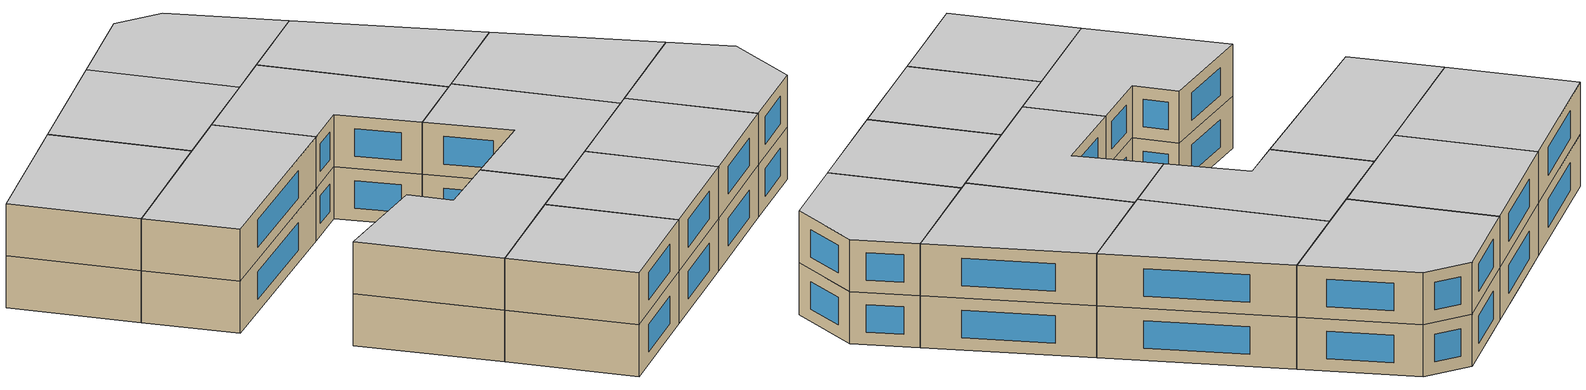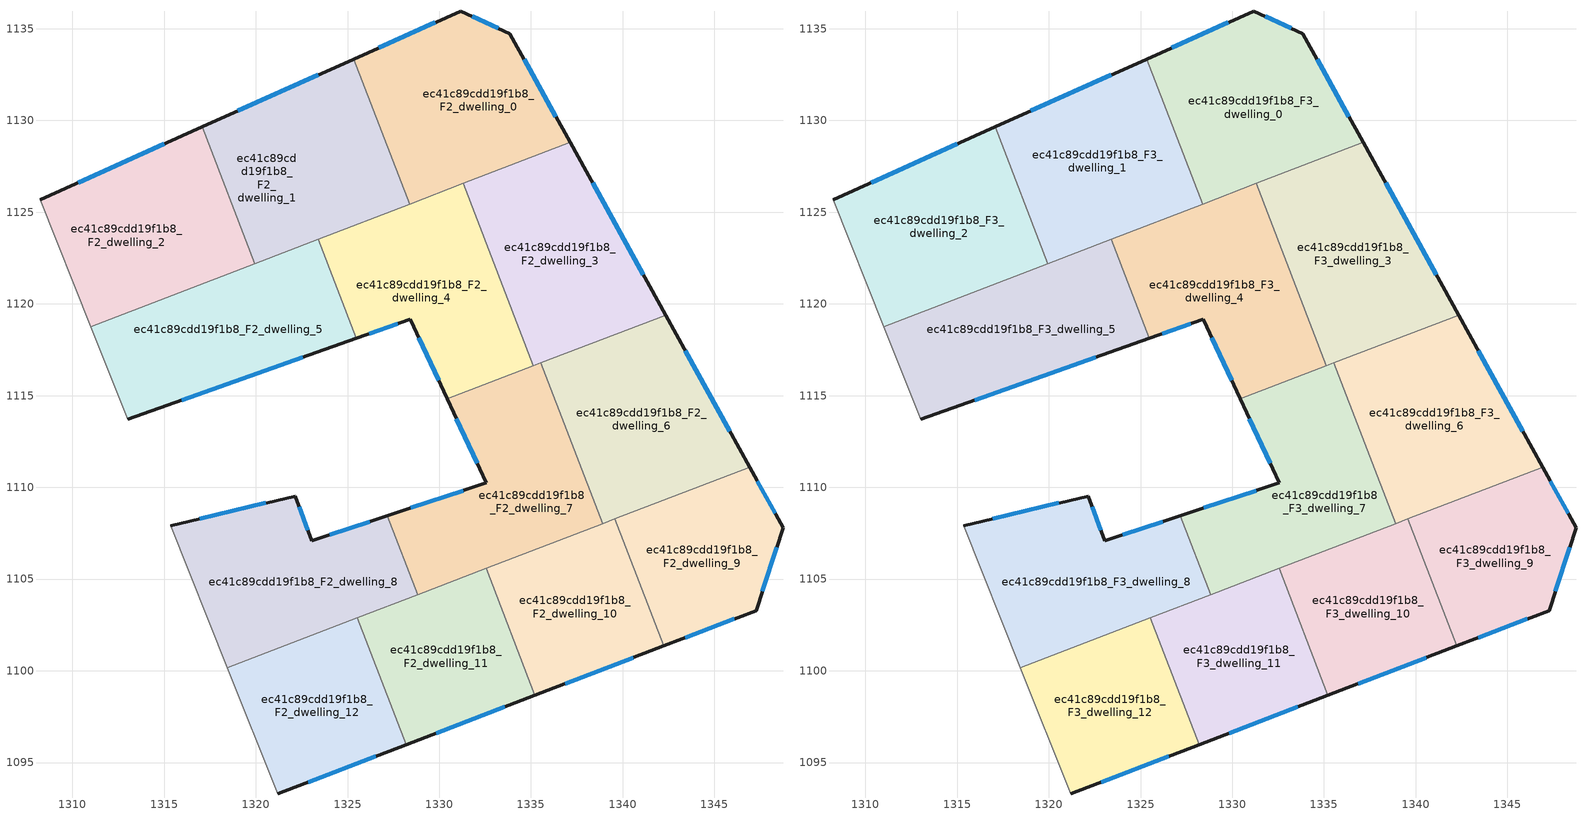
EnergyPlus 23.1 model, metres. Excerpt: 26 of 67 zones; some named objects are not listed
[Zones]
ec41c89cdd19f1b8_F2_dwelling_0
 floor to ec41c89cdd19f1b8_F1_dwelling_0 (EU_floor_Construction): 1333.85,1134.74 1337.13,1128.8 1330.41,1126.22 1327.33,1134.24 1331.16,1135.96 z6
 floor to ec41c89cdd19f1b8_F1_dwelling_1 (EU_floor_Construction): 1327.33,1134.24 1330.41,1126.22 1328.38,1125.44 1325.34,1133.35 z6
 wall outside (EU_wall_Construction): 1337.13,1128.8 1333.85,1134.74 1331.16,1135.96 1325.34,1133.35 z6:9
 wall to ec41c89cdd19f1b8_F2_dwelling_1 (EU_wall_Construction): 1325.34,1133.35 1328.38,1125.44 z6:9
 wall to ec41c89cdd19f1b8_F2_dwelling_3 (EU_wall_Construction): 1331.31,1126.56 1337.13,1128.8 z6:9
 wall to ec41c89cdd19f1b8_F2_dwelling_4 (EU_wall_Construction): 1328.38,1125.44 1331.31,1126.56 z6:9
 window (EU_Window_Construction): 1329.79,1135.35 1326.71,1133.96 / 1333.22,1135.02 1331.79,1135.67 / 1336.36,1130.19 1334.62,1133.34 z6.7:8.3
ec41c89cdd19f1b8_F2_dwelling_1
 floor to ec41c89cdd19f1b8_F1_dwelling_1 (EU_floor_Construction): 1325.34,1133.35 1328.38,1125.44 1324.23,1123.84 1321.27,1131.53 z6
 floor to ec41c89cdd19f1b8_F1_dwelling_2 (EU_floor_Construction): 1321.27,1131.53 1324.23,1123.84 1319.95,1122.2 1317.08,1129.65 z6
 wall outside (EU_wall_Construction): 1325.34,1133.35 1317.08,1129.65 z6:9
 wall to ec41c89cdd19f1b8_F2_dwelling_2 (EU_wall_Construction): 1317.08,1129.65 1319.95,1122.2 z6:9
 wall to ec41c89cdd19f1b8_F2_dwelling_4 (EU_wall_Construction): 1323.41,1123.53 1328.38,1125.44 z6:9
 wall to ec41c89cdd19f1b8_F2_dwelling_5 (EU_wall_Construction): 1319.95,1122.2 1323.41,1123.53 z6:9
 window (EU_Window_Construction): 1323.4,1132.48 1319.02,1130.52 z6.7:8.3
ec41c89cdd19f1b8_F2_dwelling_10
 floor to ec41c89cdd19f1b8_F1_dwelling_11 (EU_floor_Construction): 1339.57,1108.28 1342.23,1101.36 1335.21,1098.66 1332.55,1105.58 z6
 wall outside (EU_wall_Construction): 1335.21,1098.66 1342.23,1101.36 z6:9
 wall to ec41c89cdd19f1b8_F2_dwelling_9 (EU_wall_Construction): 1342.23,1101.36 1339.57,1108.28 z6:9
 wall to ec41c89cdd19f1b8_F2_dwelling_11 (EU_wall_Construction): 1332.55,1105.58 1335.21,1098.66 z6:9
 wall to ec41c89cdd19f1b8_F2_dwelling_7 (EU_wall_Construction): 1338.91,1108.03 1332.55,1105.58 z6:9
 wall to ec41c89cdd19f1b8_F2_dwelling_6 (EU_wall_Construction): 1339.57,1108.28 1338.91,1108.03 z6:9
 window (EU_Window_Construction): 1336.86,1099.3 1340.58,1100.72 z6.7:8.3
ec41c89cdd19f1b8_F2_dwelling_11
 floor to ec41c89cdd19f1b8_F1_dwelling_12 (EU_floor_Construction): 1332.55,1105.58 1335.21,1098.66 1328.19,1095.97 1325.53,1102.89 z6
 wall outside (EU_wall_Construction): 1328.19,1095.97 1335.21,1098.66 z6:9
 wall to ec41c89cdd19f1b8_F2_dwelling_12 (EU_wall_Construction): 1325.53,1102.89 1328.19,1095.97 z6:9
 wall to ec41c89cdd19f1b8_F2_dwelling_8 (EU_wall_Construction): 1328.83,1104.15 1325.53,1102.89 z6:9
 wall to ec41c89cdd19f1b8_F2_dwelling_7 (EU_wall_Construction): 1332.55,1105.58 1328.83,1104.16 z6:9
 window (EU_Window_Construction): 1329.84,1096.6 1333.56,1098.03 z6.7:8.3
ec41c89cdd19f1b8_F2_dwelling_12
 floor to ec41c89cdd19f1b8_F1_dwelling_13 (EU_floor_Construction): 1325.53,1102.89 1328.19,1095.97 1321.21,1093.29 1318.46,1100.17 z6
 wall outside (EU_wall_Construction): 1321.21,1093.29 1328.19,1095.97 z6:9
 wall adiabatic (EU_wall_Construction): 1318.46,1100.17 1321.21,1093.29 z6:9
 wall to ec41c89cdd19f1b8_F2_dwelling_8 (EU_wall_Construction): 1325.53,1102.89 1318.46,1100.17 z6:9
 window (EU_Window_Construction): 1322.85,1093.92 1326.55,1095.34 z6.7:8.3
ec41c89cdd19f1b8_F2_dwelling_2
 floor to ec41c89cdd19f1b8_F1_dwelling_3 (EU_floor_Construction): 1314.94,1128.69 1317.76,1121.36 1311.01,1118.76 1308.24,1125.69 z6
 floor to ec41c89cdd19f1b8_F1_dwelling_2 (EU_floor_Construction): 1317.08,1129.65 1319.95,1122.2 1317.76,1121.36 1314.94,1128.69 z6
 wall outside (EU_wall_Construction): 1317.08,1129.65 1308.24,1125.69 z6:9
 wall adiabatic (EU_wall_Construction): 1308.24,1125.69 1311.01,1118.76 z6:9
 wall to ec41c89cdd19f1b8_F2_dwelling_5 (EU_wall_Construction): 1311.01,1118.76 1319.95,1122.2 z6:9
 window (EU_Window_Construction): 1315.01,1128.72 1310.32,1126.62 z6.7:8.3
ec41c89cdd19f1b8_F2_dwelling_3
 floor to ec41c89cdd19f1b8_F1_dwelling_4 (EU_floor_Construction): 1337.13,1128.8 1342.34,1119.39 1335.13,1116.62 1331.31,1126.56 z6
 wall outside (EU_wall_Construction): 1342.34,1119.39 1337.13,1128.8 z6:9
 wall to ec41c89cdd19f1b8_F2_dwelling_4 (EU_wall_Construction): 1331.31,1126.56 1335.13,1116.62 z6:9
 wall to ec41c89cdd19f1b8_F2_dwelling_6 (EU_wall_Construction): 1335.55,1116.78 1342.34,1119.39 z6:9
 wall to ec41c89cdd19f1b8_F2_dwelling_7 (EU_wall_Construction): 1335.13,1116.62 1335.55,1116.78 z6:9
 window (EU_Window_Construction): 1341.11,1121.6 1338.35,1126.59 z6.7:8.3
ec41c89cdd19f1b8_F2_dwelling_4
 floor to ec41c89cdd19f1b8_F1_dwelling_5 (EU_floor_Construction): 1331.31,1126.56 1335.13,1116.62 1330.44,1114.82 1328.42,1119.17 1325.49,1118.13 1323.41,1123.53 z6
 wall outside (EU_wall_Construction): 1325.49,1118.13 1328.42,1119.17 1330.44,1114.82 z6:9
 wall to ec41c89cdd19f1b8_F2_dwelling_5 (EU_wall_Construction): 1323.41,1123.53 1325.49,1118.13 z6:9
 wall to ec41c89cdd19f1b8_F2_dwelling_7 (EU_wall_Construction): 1330.44,1114.82 1335.13,1116.62 z6:9
 window (EU_Window_Construction): 1328.89,1118.15 1329.96,1115.84 / 1326.17,1118.37 1327.73,1118.93 z6.7:8.3
ec41c89cdd19f1b8_F2_dwelling_5
 floor to ec41c89cdd19f1b8_F1_dwelling_6 (EU_floor_Construction): 1323.41,1123.53 1325.49,1118.13 1313.03,1113.71 1311.01,1118.76 z6
 wall outside (EU_wall_Construction): 1313.03,1113.71 1325.49,1118.13 z6:9
 wall adiabatic (EU_wall_Construction): 1311.01,1118.76 1313.03,1113.71 z6:9
 window (EU_Window_Construction): 1315.96,1114.75 1322.56,1117.09 z6.7:8.3
ec41c89cdd19f1b8_F2_dwelling_6
 floor to ec41c89cdd19f1b8_F1_dwelling_7 (EU_floor_Construction): 1342.34,1119.39 1346.92,1111.1 1338.91,1108.03 1335.54,1116.78 z6
 wall outside (EU_wall_Construction): 1346.92,1111.1 1342.34,1119.39 z6:9
 wall to ec41c89cdd19f1b8_F2_dwelling_7 (EU_wall_Construction): 1335.54,1116.78 1338.91,1108.03 z6:9
 wall to ec41c89cdd19f1b8_F2_dwelling_9 (EU_wall_Construction): 1339.57,1108.28 1346.92,1111.1 z6:9
 window (EU_Window_Construction): 1345.84,1113.05 1343.41,1117.44 z6.7:8.3
ec41c89cdd19f1b8_F2_dwelling_7
 floor to ec41c89cdd19f1b8_F1_dwelling_8 (EU_floor_Construction): 1335.54,1116.78 1338.91,1108.03 1328.83,1104.16 1327.18,1108.46 1332.57,1110.25 1330.44,1114.82 z6
 wall outside (EU_wall_Construction): 1330.44,1114.82 1332.57,1110.25 1327.18,1108.46 z6:9
 wall to ec41c89cdd19f1b8_F2_dwelling_8 (EU_wall_Construction): 1327.18,1108.46 1328.83,1104.16 z6:9
 window (EU_Window_Construction): 1331.3,1109.83 1328.44,1108.88 / 1330.94,1113.75 1332.07,1111.32 z6.7:8.3
ec41c89cdd19f1b8_F2_dwelling_8
 floor to ec41c89cdd19f1b8_F1_dwelling_9 (EU_floor_Construction): 1327.18,1108.46 1328.83,1104.16 1318.46,1100.17 1315.35,1107.92 1322.15,1109.53 1323.06,1107.09 z6
 wall outside (EU_wall_Construction): 1327.18,1108.46 1323.06,1107.09 1322.15,1109.53 1315.35,1107.92 z6:9
 wall adiabatic (EU_wall_Construction): 1315.35,1107.92 1318.46,1100.17 z6:9
 window (EU_Window_Construction): 1320.55,1109.15 1316.95,1108.3 / 1322.84,1107.66 1322.36,1108.96 / 1326.21,1108.14 1324.03,1107.41 z6.7:8.3
ec41c89cdd19f1b8_F2_dwelling_9
 floor to ec41c89cdd19f1b8_F1_dwelling_10 (EU_floor_Construction): 1346.92,1111.1 1348.74,1107.81 1347.27,1103.29 1342.23,1101.36 1339.57,1108.28 z6
 wall outside (EU_wall_Construction): 1342.23,1101.36 1347.27,1103.29 1348.74,1107.81 1346.92,1111.1 z6:9
 window (EU_Window_Construction): 1348.31,1108.58 1347.34,1110.33 / 1347.61,1104.35 1348.39,1106.75 / 1343.41,1101.81 1346.09,1102.83 z6.7:8.3
ec41c89cdd19f1b8_F3_dwelling_0
 floor to ec41c89cdd19f1b8_F2_dwelling_0 (EU_floor_Construction): 1333.85,1134.74 1337.13,1128.8 1328.38,1125.44 1325.34,1133.35 1331.16,1135.96 z9
 wall outside (EU_wall_Construction): 1337.13,1128.8 1333.85,1134.74 1331.16,1135.96 1325.34,1133.35 z9:12
 wall to ec41c89cdd19f1b8_F3_dwelling_1 (EU_wall_Construction): 1325.34,1133.35 1328.38,1125.44 z9:12
 wall to ec41c89cdd19f1b8_F3_dwelling_3 (EU_wall_Construction): 1331.31,1126.56 1337.13,1128.8 z9:12
 wall to ec41c89cdd19f1b8_F3_dwelling_4 (EU_wall_Construction): 1328.38,1125.44 1331.31,1126.56 z9:12
 window (EU_Window_Construction): 1329.79,1135.35 1326.71,1133.96 / 1333.22,1135.02 1331.79,1135.67 / 1336.36,1130.19 1334.62,1133.34 z9.7:11.3
 ceiling to ec41c89cdd19f1b8_F4_dwelling_0 (EU_floor_Construction): 1337.13,1128.8 1333.85,1134.74 1331.16,1135.96 1325.34,1133.35 1328.38,1125.44 z12
ec41c89cdd19f1b8_F3_dwelling_1
 floor to ec41c89cdd19f1b8_F2_dwelling_1 (EU_floor_Construction): 1325.34,1133.35 1328.38,1125.44 1319.95,1122.2 1317.08,1129.65 z9
 wall outside (EU_wall_Construction): 1325.34,1133.35 1317.08,1129.65 z9:12
 wall to ec41c89cdd19f1b8_F3_dwelling_2 (EU_wall_Construction): 1317.08,1129.65 1319.95,1122.2 z9:12
 wall to ec41c89cdd19f1b8_F3_dwelling_4 (EU_wall_Construction): 1323.41,1123.53 1328.38,1125.44 z9:12
 wall to ec41c89cdd19f1b8_F3_dwelling_5 (EU_wall_Construction): 1319.95,1122.2 1323.41,1123.53 z9:12
 window (EU_Window_Construction): 1323.4,1132.48 1319.02,1130.52 z9.7:11.3
 ceiling to ec41c89cdd19f1b8_F4_dwelling_1 (EU_floor_Construction): 1328.38,1125.44 1325.34,1133.35 1317.08,1129.65 1319.95,1122.2 z12
ec41c89cdd19f1b8_F3_dwelling_10
 floor to ec41c89cdd19f1b8_F2_dwelling_10 (EU_floor_Construction): 1339.57,1108.28 1342.23,1101.36 1335.21,1098.66 1332.55,1105.58 z9
 wall outside (EU_wall_Construction): 1335.21,1098.66 1342.23,1101.36 z9:12
 wall to ec41c89cdd19f1b8_F3_dwelling_9 (EU_wall_Construction): 1342.23,1101.36 1339.57,1108.28 z9:12
 wall to ec41c89cdd19f1b8_F3_dwelling_11 (EU_wall_Construction): 1332.55,1105.58 1335.21,1098.66 z9:12
 wall to ec41c89cdd19f1b8_F3_dwelling_7 (EU_wall_Construction): 1338.91,1108.03 1332.55,1105.58 z9:12
 wall to ec41c89cdd19f1b8_F3_dwelling_6 (EU_wall_Construction): 1339.57,1108.28 1338.91,1108.03 z9:12
 window (EU_Window_Construction): 1336.86,1099.3 1340.58,1100.72 z9.7:11.3
 ceiling to ec41c89cdd19f1b8_F4_dwelling_10 (EU_floor_Construction): 1342.23,1101.36 1339.57,1108.28 1332.55,1105.58 1335.21,1098.66 z12
ec41c89cdd19f1b8_F3_dwelling_11
 floor to ec41c89cdd19f1b8_F2_dwelling_11 (EU_floor_Construction): 1332.55,1105.58 1335.21,1098.66 1328.19,1095.97 1325.53,1102.89 z9
 wall outside (EU_wall_Construction): 1328.19,1095.97 1335.21,1098.66 z9:12
 wall to ec41c89cdd19f1b8_F3_dwelling_12 (EU_wall_Construction): 1325.53,1102.89 1328.19,1095.97 z9:12
 wall to ec41c89cdd19f1b8_F3_dwelling_8 (EU_wall_Construction): 1328.83,1104.15 1325.53,1102.89 z9:12
 wall to ec41c89cdd19f1b8_F3_dwelling_7 (EU_wall_Construction): 1332.55,1105.58 1328.83,1104.16 z9:12
 window (EU_Window_Construction): 1329.84,1096.6 1333.56,1098.03 z9.7:11.3
 ceiling to ec41c89cdd19f1b8_F4_dwelling_11 (EU_floor_Construction): 1335.21,1098.66 1332.55,1105.58 1325.53,1102.89 1328.19,1095.97 z12
ec41c89cdd19f1b8_F3_dwelling_12
 floor to ec41c89cdd19f1b8_F2_dwelling_12 (EU_floor_Construction): 1325.53,1102.89 1328.19,1095.97 1321.21,1093.29 1318.46,1100.17 z9
 wall outside (EU_wall_Construction): 1321.21,1093.29 1328.19,1095.97 z9:12
 wall adiabatic (EU_wall_Construction): 1318.46,1100.17 1321.21,1093.29 z9:12
 wall to ec41c89cdd19f1b8_F3_dwelling_8 (EU_wall_Construction): 1325.53,1102.89 1318.46,1100.17 z9:12
 window (EU_Window_Construction): 1322.85,1093.92 1326.55,1095.34 z9.7:11.3
 ceiling to ec41c89cdd19f1b8_F4_dwelling_12 (EU_floor_Construction): 1328.19,1095.97 1325.53,1102.89 1318.46,1100.17 1321.21,1093.29 z12
ec41c89cdd19f1b8_F3_dwelling_2
 floor to ec41c89cdd19f1b8_F2_dwelling_2 (EU_floor_Construction): 1317.08,1129.65 1319.95,1122.2 1311.01,1118.76 1308.24,1125.69 z9
 wall outside (EU_wall_Construction): 1317.08,1129.65 1308.24,1125.69 z9:12
 wall adiabatic (EU_wall_Construction): 1308.24,1125.69 1311.01,1118.76 z9:12
 wall to ec41c89cdd19f1b8_F3_dwelling_5 (EU_wall_Construction): 1311.01,1118.76 1319.95,1122.2 z9:12
 window (EU_Window_Construction): 1315.01,1128.72 1310.32,1126.62 z9.7:11.3
 ceiling to ec41c89cdd19f1b8_F4_dwelling_2 (EU_floor_Construction): 1319.95,1122.2 1317.08,1129.65 1308.24,1125.69 1311.01,1118.76 z12
ec41c89cdd19f1b8_F3_dwelling_3
 floor to ec41c89cdd19f1b8_F2_dwelling_3 (EU_floor_Construction): 1337.13,1128.8 1342.34,1119.39 1335.13,1116.62 1331.31,1126.56 z9
 wall outside (EU_wall_Construction): 1342.34,1119.39 1337.13,1128.8 z9:12
 wall to ec41c89cdd19f1b8_F3_dwelling_4 (EU_wall_Construction): 1331.31,1126.56 1335.13,1116.62 z9:12
 wall to ec41c89cdd19f1b8_F3_dwelling_6 (EU_wall_Construction): 1335.55,1116.78 1342.34,1119.39 z9:12
 wall to ec41c89cdd19f1b8_F3_dwelling_7 (EU_wall_Construction): 1335.13,1116.62 1335.55,1116.78 z9:12
 window (EU_Window_Construction): 1341.11,1121.6 1338.35,1126.59 z9.7:11.3
 ceiling to ec41c89cdd19f1b8_F4_dwelling_3 (EU_floor_Construction): 1342.34,1119.39 1337.13,1128.8 1331.31,1126.56 1335.13,1116.62 z12
ec41c89cdd19f1b8_F3_dwelling_4
 floor to ec41c89cdd19f1b8_F2_dwelling_4 (EU_floor_Construction): 1331.31,1126.56 1335.13,1116.62 1330.44,1114.82 1328.42,1119.17 1325.49,1118.13 1323.41,1123.53 z9
 wall outside (EU_wall_Construction): 1325.49,1118.13 1328.42,1119.17 1330.44,1114.82 z9:12
 wall to ec41c89cdd19f1b8_F3_dwelling_5 (EU_wall_Construction): 1323.41,1123.53 1325.49,1118.13 z9:12
 wall to ec41c89cdd19f1b8_F3_dwelling_7 (EU_wall_Construction): 1330.44,1114.82 1335.13,1116.62 z9:12
 window (EU_Window_Construction): 1328.89,1118.15 1329.96,1115.84 / 1326.17,1118.37 1327.73,1118.93 z9.7:11.3
 ceiling to ec41c89cdd19f1b8_F4_dwelling_4 (EU_floor_Construction): 1335.13,1116.62 1331.31,1126.56 1323.41,1123.53 1325.49,1118.13 1328.42,1119.17 1330.44,1114.82 z12
ec41c89cdd19f1b8_F3_dwelling_5
 floor to ec41c89cdd19f1b8_F2_dwelling_5 (EU_floor_Construction): 1323.41,1123.53 1325.49,1118.13 1313.03,1113.71 1311.01,1118.76 z9
 wall outside (EU_wall_Construction): 1313.03,1113.71 1325.49,1118.13 z9:12
 wall adiabatic (EU_wall_Construction): 1311.01,1118.76 1313.03,1113.71 z9:12
 window (EU_Window_Construction): 1315.96,1114.75 1322.56,1117.09 z9.7:11.3
 ceiling to ec41c89cdd19f1b8_F4_dwelling_5 (EU_floor_Construction): 1325.49,1118.13 1323.41,1123.53 1311.01,1118.76 1313.03,1113.71 z12
ec41c89cdd19f1b8_F3_dwelling_6
 floor to ec41c89cdd19f1b8_F2_dwelling_6 (EU_floor_Construction): 1342.34,1119.39 1346.92,1111.1 1338.91,1108.03 1335.54,1116.78 z9
 wall outside (EU_wall_Construction): 1346.92,1111.1 1342.34,1119.39 z9:12
 wall to ec41c89cdd19f1b8_F3_dwelling_7 (EU_wall_Construction): 1335.54,1116.78 1338.91,1108.03 z9:12
 wall to ec41c89cdd19f1b8_F3_dwelling_9 (EU_wall_Construction): 1339.57,1108.28 1346.92,1111.1 z9:12
 window (EU_Window_Construction): 1345.84,1113.05 1343.41,1117.44 z9.7:11.3
 ceiling to ec41c89cdd19f1b8_F4_dwelling_6 (EU_floor_Construction): 1346.92,1111.1 1342.34,1119.39 1335.54,1116.78 1338.91,1108.03 z12
ec41c89cdd19f1b8_F3_dwelling_7
 floor to ec41c89cdd19f1b8_F2_dwelling_7 (EU_floor_Construction): 1335.54,1116.78 1338.91,1108.03 1328.83,1104.16 1327.18,1108.46 1332.57,1110.25 1330.44,1114.82 z9
 wall outside (EU_wall_Construction): 1330.44,1114.82 1332.57,1110.25 1327.18,1108.46 z9:12
 wall to ec41c89cdd19f1b8_F3_dwelling_8 (EU_wall_Construction): 1327.18,1108.46 1328.83,1104.16 z9:12
 window (EU_Window_Construction): 1331.3,1109.83 1328.44,1108.88 / 1330.94,1113.75 1332.07,1111.32 z9.7:11.3
 ceiling to ec41c89cdd19f1b8_F4_dwelling_7 (EU_floor_Construction): 1338.91,1108.03 1335.54,1116.78 1330.44,1114.82 1332.57,1110.25 1327.18,1108.46 1328.83,1104.16 z12
ec41c89cdd19f1b8_F3_dwelling_8
 floor to ec41c89cdd19f1b8_F2_dwelling_8 (EU_floor_Construction): 1327.18,1108.46 1328.83,1104.16 1318.46,1100.17 1315.35,1107.92 1322.15,1109.53 1323.06,1107.09 z9
 wall outside (EU_wall_Construction): 1327.18,1108.46 1323.06,1107.09 1322.15,1109.53 1315.35,1107.92 z9:12
 wall adiabatic (EU_wall_Construction): 1315.35,1107.92 1318.46,1100.17 z9:12
 window (EU_Window_Construction): 1320.55,1109.15 1316.95,1108.3 / 1322.84,1107.66 1322.36,1108.96 / 1326.21,1108.14 1324.03,1107.41 z9.7:11.3
 ceiling to ec41c89cdd19f1b8_F4_dwelling_8 (EU_floor_Construction): 1328.83,1104.16 1327.18,1108.46 1323.06,1107.09 1322.15,1109.53 1315.35,1107.92 1318.46,1100.17 z12
ec41c89cdd19f1b8_F3_dwelling_9
 floor to ec41c89cdd19f1b8_F2_dwelling_9 (EU_floor_Construction): 1346.92,1111.1 1348.74,1107.81 1347.27,1103.29 1342.23,1101.36 1339.57,1108.28 z9
 wall outside (EU_wall_Construction): 1342.23,1101.36 1347.27,1103.29 1348.74,1107.81 1346.92,1111.1 z9:12
 window (EU_Window_Construction): 1348.31,1108.58 1347.34,1110.33 / 1347.61,1104.35 1348.39,1106.75 / 1343.41,1101.81 1346.09,1102.83 z9.7:11.3
 ceiling to ec41c89cdd19f1b8_F4_dwelling_9 (EU_floor_Construction): 1347.27,1103.29 1348.74,1107.81 1346.92,1111.1 1339.57,1108.28 1342.23,1101.36 z12
[Building]
EU S2 Campaign: North Axis=0; Terrain=City; Solar Distribution=FullExterior
[Site:Location]
Budapest.Ferenc.Liszt.Intl.AP: Latitude=47.437; Longitude=19.256; Time Zone=1; Elevation=185
[SizingPeriod:WeatherFileDays]
AnnualSizingPeriod: Begin Month=1; Begin Day of Month=1; End Month=12; End Day of Month=31; Day of Week for Start Day=Monday; Use Weather File Daylight Saving Period=No; Use Weather File Rain and Snow Indicators=No
[MATERIAL]
EU_InternalMass_Material: Roughness=MediumRough; Thickness=0.1; Conductivity=1; Density=1800; Specific Heat=900; Thermal Absorptance=0.9; Solar Absorptance=0.7; Visible Absorptance=0.7
[MATERIAL:NOMASS] Roughness=MediumRough; Thermal Absorptance=0.9; Solar Absorptance=0.7; Visible Absorptance=0.7
Name | Thermal Resistance
EU_wall_NoMass | 0.832559
EU_floor_NoMass | 0.872794
[WINDOWMATERIAL:SIMPLEGLAZINGSYSTEM]
EU_Window_SimpleGlazing: UFactor=2.79869; Solar Heat Gain Coefficient=0.75; Visible Transmittance=0.75
[CONSTRUCTION]
EU_wall_Construction: EU_wall_NoMass
EU_floor_Construction: EU_floor_NoMass
EU_Window_Construction: EU_Window_SimpleGlazing
EU_InternalMass_Construction: EU_InternalMass_Material
[ZONE] Type=1; Multiplier=1; Ceiling Height=autocalculate; Floor Area=autocalculate; Part of Total Floor Area=Yes
Name | Volume
ec41c89cdd19f1b8_F2_dwelling_0; ec41c89cdd19f1b8_F3_dwelling_0 | 222.983
ec41c89cdd19f1b8_F2_dwelling_1; ec41c89cdd19f1b8_F3_dwelling_1 | 223.01
ec41c89cdd19f1b8_F2_dwelling_10; ec41c89cdd19f1b8_F3_dwelling_10 | 167.276
ec41c89cdd19f1b8_F2_dwelling_11; ec41c89cdd19f1b8_F3_dwelling_11 | 167.253
ec41c89cdd19f1b8_F2_dwelling_12; ec41c89cdd19f1b8_F3_dwelling_12; ec41c89cdd19f1b8_F2_dwelling_9; ec41c89cdd19f1b8_F3_dwelling_9 | 167.246
ec41c89cdd19f1b8_F2_dwelling_2; ec41c89cdd19f1b8_F3_dwelling_2 | 222.996
ec41c89cdd19f1b8_F2_dwelling_3; ec41c89cdd19f1b8_F3_dwelling_3 | 222.988
ec41c89cdd19f1b8_F2_dwelling_4; ec41c89cdd19f1b8_F3_dwelling_4 | 222.991
ec41c89cdd19f1b8_F2_dwelling_5; ec41c89cdd19f1b8_F3_dwelling_5; ec41c89cdd19f1b8_F2_dwelling_7; ec41c89cdd19f1b8_F3_dwelling_7 | 222.992
ec41c89cdd19f1b8_F2_dwelling_6; ec41c89cdd19f1b8_F3_dwelling_6 | 222.987
ec41c89cdd19f1b8_F2_dwelling_8; ec41c89cdd19f1b8_F3_dwelling_8 | 222.971
[INTERNALMASS] Construction=EU_InternalMass_Construction
Name | Zone or ZoneList | Surface Area
ec41c89cdd19f1b8_F2_dwelling_0_EU_InternalMass | ec41c89cdd19f1b8_F2_dwelling_0 | 74.3277
ec41c89cdd19f1b8_F2_dwelling_1_EU_InternalMass | ec41c89cdd19f1b8_F2_dwelling_1 | 74.3364
ec41c89cdd19f1b8_F2_dwelling_2_EU_InternalMass | ec41c89cdd19f1b8_F2_dwelling_2 | 74.3319
ec41c89cdd19f1b8_F2_dwelling_3_EU_InternalMass | ec41c89cdd19f1b8_F2_dwelling_3 | 74.3295
ec41c89cdd19f1b8_F2_dwelling_4_EU_InternalMass | ec41c89cdd19f1b8_F2_dwelling_4 | 74.3302
ec41c89cdd19f1b8_F2_dwelling_5_EU_InternalMass | ec41c89cdd19f1b8_F2_dwelling_5 | 74.3308
ec41c89cdd19f1b8_F2_dwelling_6_EU_InternalMass | ec41c89cdd19f1b8_F2_dwelling_6 | 74.329
ec41c89cdd19f1b8_F2_dwelling_7_EU_InternalMass | ec41c89cdd19f1b8_F2_dwelling_7 | 74.3305
ec41c89cdd19f1b8_F2_dwelling_8_EU_InternalMass | ec41c89cdd19f1b8_F2_dwelling_8 | 74.3235
ec41c89cdd19f1b8_F2_dwelling_9_EU_InternalMass | ec41c89cdd19f1b8_F2_dwelling_9 | 55.7488
ec41c89cdd19f1b8_F2_dwelling_10_EU_InternalMass | ec41c89cdd19f1b8_F2_dwelling_10 | 55.7586
ec41c89cdd19f1b8_F2_dwelling_11_EU_InternalMass | ec41c89cdd19f1b8_F2_dwelling_11 | 55.7511
ec41c89cdd19f1b8_F2_dwelling_12_EU_InternalMass | ec41c89cdd19f1b8_F2_dwelling_12 | 55.7486
ec41c89cdd19f1b8_F3_dwelling_0_EU_InternalMass | ec41c89cdd19f1b8_F3_dwelling_0 | 74.3277
ec41c89cdd19f1b8_F3_dwelling_1_EU_InternalMass | ec41c89cdd19f1b8_F3_dwelling_1 | 74.3364
ec41c89cdd19f1b8_F3_dwelling_2_EU_InternalMass | ec41c89cdd19f1b8_F3_dwelling_2 | 74.3319
ec41c89cdd19f1b8_F3_dwelling_3_EU_InternalMass | ec41c89cdd19f1b8_F3_dwelling_3 | 74.3295
ec41c89cdd19f1b8_F3_dwelling_4_EU_InternalMass | ec41c89cdd19f1b8_F3_dwelling_4 | 74.3302
ec41c89cdd19f1b8_F3_dwelling_5_EU_InternalMass | ec41c89cdd19f1b8_F3_dwelling_5 | 74.3308
ec41c89cdd19f1b8_F3_dwelling_6_EU_InternalMass | ec41c89cdd19f1b8_F3_dwelling_6 | 74.329
ec41c89cdd19f1b8_F3_dwelling_7_EU_InternalMass | ec41c89cdd19f1b8_F3_dwelling_7 | 74.3305
ec41c89cdd19f1b8_F3_dwelling_8_EU_InternalMass | ec41c89cdd19f1b8_F3_dwelling_8 | 74.3235
ec41c89cdd19f1b8_F3_dwelling_9_EU_InternalMass | ec41c89cdd19f1b8_F3_dwelling_9 | 55.7488
ec41c89cdd19f1b8_F3_dwelling_10_EU_InternalMass | ec41c89cdd19f1b8_F3_dwelling_10 | 55.7586
ec41c89cdd19f1b8_F3_dwelling_11_EU_InternalMass | ec41c89cdd19f1b8_F3_dwelling_11 | 55.7511
ec41c89cdd19f1b8_F3_dwelling_12_EU_InternalMass | ec41c89cdd19f1b8_F3_dwelling_12 | 55.7486
[OTHEREQUIPMENT] Fuel Type=Electricity; Design Level Calculation Method=Watts/Area; Power per Zone Floor Area=1; Fraction Latent=0; Fraction Radiant=0; Fraction Lost=0; Carbon Dioxide Generation Rate=0; EndUse Subcategory=EU_Step8_InternalGains
Name | Zone or ZoneList or Space or SpaceList | Schedule
EU_Step8_InternalGain_ec41c89cdd19f1b8_F2_dwelling_0_f000 | ec41c89cdd19f1b8_F2_dwelling_0 | EU_Step8_GainSchedule_ec41c89cdd19f1b8_F2_dwelling_0_f000
EU_Step8_InternalGain_ec41c89cdd19f1b8_F2_dwelling_1_f000 | ec41c89cdd19f1b8_F2_dwelling_1 | EU_Step8_GainSchedule_ec41c89cdd19f1b8_F2_dwelling_1_f000
EU_Step8_InternalGain_ec41c89cdd19f1b8_F2_dwelling_2_f000 | ec41c89cdd19f1b8_F2_dwelling_2 | EU_Step8_GainSchedule_ec41c89cdd19f1b8_F2_dwelling_2_f000
EU_Step8_InternalGain_ec41c89cdd19f1b8_F2_dwelling_3_f000 | ec41c89cdd19f1b8_F2_dwelling_3 | EU_Step8_GainSchedule_ec41c89cdd19f1b8_F2_dwelling_3_f000
EU_Step8_InternalGain_ec41c89cdd19f1b8_F2_dwelling_4_f000 | ec41c89cdd19f1b8_F2_dwelling_4 | EU_Step8_GainSchedule_ec41c89cdd19f1b8_F2_dwelling_4_f000
EU_Step8_InternalGain_ec41c89cdd19f1b8_F2_dwelling_5_f000 | ec41c89cdd19f1b8_F2_dwelling_5 | EU_Step8_GainSchedule_ec41c89cdd19f1b8_F2_dwelling_5_f000
EU_Step8_InternalGain_ec41c89cdd19f1b8_F2_dwelling_6_f000 | ec41c89cdd19f1b8_F2_dwelling_6 | EU_Step8_GainSchedule_ec41c89cdd19f1b8_F2_dwelling_6_f000
EU_Step8_InternalGain_ec41c89cdd19f1b8_F2_dwelling_7_f000 | ec41c89cdd19f1b8_F2_dwelling_7 | EU_Step8_GainSchedule_ec41c89cdd19f1b8_F2_dwelling_7_f000
EU_Step8_InternalGain_ec41c89cdd19f1b8_F2_dwelling_8_f000 | ec41c89cdd19f1b8_F2_dwelling_8 | EU_Step8_GainSchedule_ec41c89cdd19f1b8_F2_dwelling_8_f000
EU_Step8_InternalGain_ec41c89cdd19f1b8_F2_dwelling_9_f000 | ec41c89cdd19f1b8_F2_dwelling_9 | EU_Step8_GainSchedule_ec41c89cdd19f1b8_F2_dwelling_9_f000
EU_Step8_InternalGain_ec41c89cdd19f1b8_F2_dwelling_10_f000 | ec41c89cdd19f1b8_F2_dwelling_10 | EU_Step8_GainSchedule_ec41c89cdd19f1b8_F2_dwelling_10_f000
EU_Step8_InternalGain_ec41c89cdd19f1b8_F2_dwelling_11_f000 | ec41c89cdd19f1b8_F2_dwelling_11 | EU_Step8_GainSchedule_ec41c89cdd19f1b8_F2_dwelling_11_f000
EU_Step8_InternalGain_ec41c89cdd19f1b8_F2_dwelling_12_f000 | ec41c89cdd19f1b8_F2_dwelling_12 | EU_Step8_GainSchedule_ec41c89cdd19f1b8_F2_dwelling_12_f000
EU_Step8_InternalGain_ec41c89cdd19f1b8_F3_dwelling_0_f000 | ec41c89cdd19f1b8_F3_dwelling_0 | EU_Step8_GainSchedule_ec41c89cdd19f1b8_F3_dwelling_0_f000
EU_Step8_InternalGain_ec41c89cdd19f1b8_F3_dwelling_1_f000 | ec41c89cdd19f1b8_F3_dwelling_1 | EU_Step8_GainSchedule_ec41c89cdd19f1b8_F3_dwelling_1_f000
EU_Step8_InternalGain_ec41c89cdd19f1b8_F3_dwelling_2_f000 | ec41c89cdd19f1b8_F3_dwelling_2 | EU_Step8_GainSchedule_ec41c89cdd19f1b8_F3_dwelling_2_f000
EU_Step8_InternalGain_ec41c89cdd19f1b8_F3_dwelling_3_f000 | ec41c89cdd19f1b8_F3_dwelling_3 | EU_Step8_GainSchedule_ec41c89cdd19f1b8_F3_dwelling_3_f000
EU_Step8_InternalGain_ec41c89cdd19f1b8_F3_dwelling_4_f000 | ec41c89cdd19f1b8_F3_dwelling_4 | EU_Step8_GainSchedule_ec41c89cdd19f1b8_F3_dwelling_4_f000
EU_Step8_InternalGain_ec41c89cdd19f1b8_F3_dwelling_5_f000 | ec41c89cdd19f1b8_F3_dwelling_5 | EU_Step8_GainSchedule_ec41c89cdd19f1b8_F3_dwelling_5_f000
EU_Step8_InternalGain_ec41c89cdd19f1b8_F3_dwelling_6_f000 | ec41c89cdd19f1b8_F3_dwelling_6 | EU_Step8_GainSchedule_ec41c89cdd19f1b8_F3_dwelling_6_f000
EU_Step8_InternalGain_ec41c89cdd19f1b8_F3_dwelling_7_f000 | ec41c89cdd19f1b8_F3_dwelling_7 | EU_Step8_GainSchedule_ec41c89cdd19f1b8_F3_dwelling_7_f000
EU_Step8_InternalGain_ec41c89cdd19f1b8_F3_dwelling_8_f000 | ec41c89cdd19f1b8_F3_dwelling_8 | EU_Step8_GainSchedule_ec41c89cdd19f1b8_F3_dwelling_8_f000
EU_Step8_InternalGain_ec41c89cdd19f1b8_F3_dwelling_9_f000 | ec41c89cdd19f1b8_F3_dwelling_9 | EU_Step8_GainSchedule_ec41c89cdd19f1b8_F3_dwelling_9_f000
EU_Step8_InternalGain_ec41c89cdd19f1b8_F3_dwelling_10_f000 | ec41c89cdd19f1b8_F3_dwelling_10 | EU_Step8_GainSchedule_ec41c89cdd19f1b8_F3_dwelling_10_f000
EU_Step8_InternalGain_ec41c89cdd19f1b8_F3_dwelling_11_f000 | ec41c89cdd19f1b8_F3_dwelling_11 | EU_Step8_GainSchedule_ec41c89cdd19f1b8_F3_dwelling_11_f000
EU_Step8_InternalGain_ec41c89cdd19f1b8_F3_dwelling_12_f000 | ec41c89cdd19f1b8_F3_dwelling_12 | EU_Step8_GainSchedule_ec41c89cdd19f1b8_F3_dwelling_12_f000
[ZONEVENTILATION:DESIGNFLOWRATE] Schedule=EU_AlwaysOn; Design Flow Rate Calculation Method=AirChanges/Hour; Air Changes per Hour=0.475469; Ventilation Type=Natural; Fan Pressure Rise=0; Fan Total Efficiency=1; Constant Term Coefficient=1; Temperature Term Coefficient=0; Velocity Term Coefficient=0; Velocity Squared Term Coefficient=0; Minimum Indoor Temperature=-100; Maximum Indoor Temperature=100; Delta Temperature=-100; Minimum Outdoor Temperature=-100; Maximum Outdoor Temperature=100; Maximum Wind Speed=40
Name | Zone or ZoneList or Space or SpaceList
EU_ConstantAir_ec41c89cdd19f1b8_F2_dwelling_0 | ec41c89cdd19f1b8_F2_dwelling_0
EU_ConstantAir_ec41c89cdd19f1b8_F2_dwelling_1 | ec41c89cdd19f1b8_F2_dwelling_1
EU_ConstantAir_ec41c89cdd19f1b8_F2_dwelling_2 | ec41c89cdd19f1b8_F2_dwelling_2
EU_ConstantAir_ec41c89cdd19f1b8_F2_dwelling_3 | ec41c89cdd19f1b8_F2_dwelling_3
EU_ConstantAir_ec41c89cdd19f1b8_F2_dwelling_4 | ec41c89cdd19f1b8_F2_dwelling_4
EU_ConstantAir_ec41c89cdd19f1b8_F2_dwelling_5 | ec41c89cdd19f1b8_F2_dwelling_5
EU_ConstantAir_ec41c89cdd19f1b8_F2_dwelling_6 | ec41c89cdd19f1b8_F2_dwelling_6
EU_ConstantAir_ec41c89cdd19f1b8_F2_dwelling_7 | ec41c89cdd19f1b8_F2_dwelling_7
EU_ConstantAir_ec41c89cdd19f1b8_F2_dwelling_8 | ec41c89cdd19f1b8_F2_dwelling_8
EU_ConstantAir_ec41c89cdd19f1b8_F2_dwelling_9 | ec41c89cdd19f1b8_F2_dwelling_9
EU_ConstantAir_ec41c89cdd19f1b8_F2_dwelling_10 | ec41c89cdd19f1b8_F2_dwelling_10
EU_ConstantAir_ec41c89cdd19f1b8_F2_dwelling_11 | ec41c89cdd19f1b8_F2_dwelling_11
EU_ConstantAir_ec41c89cdd19f1b8_F2_dwelling_12 | ec41c89cdd19f1b8_F2_dwelling_12
EU_ConstantAir_ec41c89cdd19f1b8_F3_dwelling_0 | ec41c89cdd19f1b8_F3_dwelling_0
EU_ConstantAir_ec41c89cdd19f1b8_F3_dwelling_1 | ec41c89cdd19f1b8_F3_dwelling_1
EU_ConstantAir_ec41c89cdd19f1b8_F3_dwelling_2 | ec41c89cdd19f1b8_F3_dwelling_2
EU_ConstantAir_ec41c89cdd19f1b8_F3_dwelling_3 | ec41c89cdd19f1b8_F3_dwelling_3
EU_ConstantAir_ec41c89cdd19f1b8_F3_dwelling_4 | ec41c89cdd19f1b8_F3_dwelling_4
EU_ConstantAir_ec41c89cdd19f1b8_F3_dwelling_5 | ec41c89cdd19f1b8_F3_dwelling_5
EU_ConstantAir_ec41c89cdd19f1b8_F3_dwelling_6 | ec41c89cdd19f1b8_F3_dwelling_6
EU_ConstantAir_ec41c89cdd19f1b8_F3_dwelling_7 | ec41c89cdd19f1b8_F3_dwelling_7
EU_ConstantAir_ec41c89cdd19f1b8_F3_dwelling_8 | ec41c89cdd19f1b8_F3_dwelling_8
EU_ConstantAir_ec41c89cdd19f1b8_F3_dwelling_9 | ec41c89cdd19f1b8_F3_dwelling_9
EU_ConstantAir_ec41c89cdd19f1b8_F3_dwelling_10 | ec41c89cdd19f1b8_F3_dwelling_10
EU_ConstantAir_ec41c89cdd19f1b8_F3_dwelling_11 | ec41c89cdd19f1b8_F3_dwelling_11
EU_ConstantAir_ec41c89cdd19f1b8_F3_dwelling_12 | ec41c89cdd19f1b8_F3_dwelling_12
[HVACTEMPLATE:ZONE:IDEALLOADSAIRSYSTEM] System Availability Schedule=EU_AlwaysOn; Maximum Heating Supply Air Temperature=50; Minimum Cooling Supply Air Temperature=13; Maximum Heating Supply Air Humidity Ratio=0.0156; Minimum Cooling Supply Air Humidity Ratio=0.0077; Heating Limit=NoLimit; Cooling Limit=NoLimit; Heating Availability Schedule=EU_AlwaysOn; Cooling Availability Schedule=EU_CoolingOff; Dehumidification Control Type=ConstantSensibleHeatRatio; Cooling Sensible Heat Ratio=0.7; Dehumidification Setpoint=60; Humidification Control Type=None; Humidification Setpoint=30; Outdoor Air Method=None; Outdoor Air Flow Rate per Person=0.00944; Outdoor Air Flow Rate per Zone Floor Area=0; Outdoor Air Flow Rate per Zone=0; Demand Controlled Ventilation Type=None; Outdoor Air Economizer Type=NoEconomizer; Heat Recovery Type=None; Sensible Heat Recovery Effectiveness=0.7; Latent Heat Recovery Effectiveness=0.65
Name | Template Thermostat
ec41c89cdd19f1b8_F2_dwelling_0 | EU_HeatOnly_ec41c89cdd19f1b8_F2_dwelling_0
ec41c89cdd19f1b8_F2_dwelling_1 | EU_HeatOnly_ec41c89cdd19f1b8_F2_dwelling_1
ec41c89cdd19f1b8_F2_dwelling_2 | EU_HeatOnly_ec41c89cdd19f1b8_F2_dwelling_2
ec41c89cdd19f1b8_F2_dwelling_3 | EU_HeatOnly_ec41c89cdd19f1b8_F2_dwelling_3
ec41c89cdd19f1b8_F2_dwelling_4 | EU_HeatOnly_ec41c89cdd19f1b8_F2_dwelling_4
ec41c89cdd19f1b8_F2_dwelling_5 | EU_HeatOnly_ec41c89cdd19f1b8_F2_dwelling_5
ec41c89cdd19f1b8_F2_dwelling_6 | EU_HeatOnly_ec41c89cdd19f1b8_F2_dwelling_6
ec41c89cdd19f1b8_F2_dwelling_7 | EU_HeatOnly_ec41c89cdd19f1b8_F2_dwelling_7
ec41c89cdd19f1b8_F2_dwelling_8 | EU_HeatOnly_ec41c89cdd19f1b8_F2_dwelling_8
ec41c89cdd19f1b8_F2_dwelling_9 | EU_HeatOnly_ec41c89cdd19f1b8_F2_dwelling_9
ec41c89cdd19f1b8_F2_dwelling_10 | EU_HeatOnly_ec41c89cdd19f1b8_F2_dwelling_10
ec41c89cdd19f1b8_F2_dwelling_11 | EU_HeatOnly_ec41c89cdd19f1b8_F2_dwelling_11
ec41c89cdd19f1b8_F2_dwelling_12 | EU_HeatOnly_ec41c89cdd19f1b8_F2_dwelling_12
ec41c89cdd19f1b8_F3_dwelling_0 | EU_HeatOnly_ec41c89cdd19f1b8_F3_dwelling_0
ec41c89cdd19f1b8_F3_dwelling_1 | EU_HeatOnly_ec41c89cdd19f1b8_F3_dwelling_1
ec41c89cdd19f1b8_F3_dwelling_2 | EU_HeatOnly_ec41c89cdd19f1b8_F3_dwelling_2
ec41c89cdd19f1b8_F3_dwelling_3 | EU_HeatOnly_ec41c89cdd19f1b8_F3_dwelling_3
ec41c89cdd19f1b8_F3_dwelling_4 | EU_HeatOnly_ec41c89cdd19f1b8_F3_dwelling_4
ec41c89cdd19f1b8_F3_dwelling_5 | EU_HeatOnly_ec41c89cdd19f1b8_F3_dwelling_5
ec41c89cdd19f1b8_F3_dwelling_6 | EU_HeatOnly_ec41c89cdd19f1b8_F3_dwelling_6
ec41c89cdd19f1b8_F3_dwelling_7 | EU_HeatOnly_ec41c89cdd19f1b8_F3_dwelling_7
ec41c89cdd19f1b8_F3_dwelling_8 | EU_HeatOnly_ec41c89cdd19f1b8_F3_dwelling_8
ec41c89cdd19f1b8_F3_dwelling_9 | EU_HeatOnly_ec41c89cdd19f1b8_F3_dwelling_9
ec41c89cdd19f1b8_F3_dwelling_10 | EU_HeatOnly_ec41c89cdd19f1b8_F3_dwelling_10
ec41c89cdd19f1b8_F3_dwelling_11 | EU_HeatOnly_ec41c89cdd19f1b8_F3_dwelling_11
ec41c89cdd19f1b8_F3_dwelling_12 | EU_HeatOnly_ec41c89cdd19f1b8_F3_dwelling_12
[SIZING:ZONE] Zone Cooling Design Supply Air Temperature Input Method=SupplyAirTemperature; Zone Cooling Design Supply Air Temperature=13; Zone Heating Design Supply Air Temperature Input Method=SupplyAirTemperature; Zone Heating Design Supply Air Temperature=50; Zone Cooling Design Supply Air Humidity Ratio=0.008; Zone Heating Design Supply Air Humidity Ratio=0.008; Cooling Design Air Flow Method=DesignDay; Cooling Design Air Flow Rate=0; Cooling Minimum Air Flow per Zone Floor Area=0.000762; Cooling Minimum Air Flow=0; Cooling Minimum Air Flow Fraction=0.2; Heating Design Air Flow Method=DesignDay; Heating Design Air Flow Rate=0; Heating Maximum Air Flow per Zone Floor Area=0.002032; Heating Maximum Air Flow=0.141576; Heating Maximum Air Flow Fraction=0.3; Account for Dedicated Outdoor Air System=No; Dedicated Outdoor Air System Control Strategy=NeutralSupplyAir; Dedicated Outdoor Air Low Setpoint Temperature for Design=autosize; Dedicated Outdoor Air High Setpoint Temperature for Design=autosize; Zone Load Sizing Method=Sensible Load Only No Latent Load; Zone Latent Cooling Design Supply Air Humidity Ratio Input Method=HumidityRatioDifference; Zone Cooling Design Supply Air Humidity Ratio Difference=0.005; Zone Latent Heating Design Supply Air Humidity Ratio Input Method=HumidityRatioDifference; Zone Humidification Design Supply Air Humidity Ratio Difference=0.005
ec41c89cdd19f1b8_F2_dwelling_0; ec41c89cdd19f1b8_F2_dwelling_1; ec41c89cdd19f1b8_F2_dwelling_2; ec41c89cdd19f1b8_F2_dwelling_3; ec41c89cdd19f1b8_F2_dwelling_4; ec41c89cdd19f1b8_F2_dwelling_5; ec41c89cdd19f1b8_F2_dwelling_6; ec41c89cdd19f1b8_F2_dwelling_7; ec41c89cdd19f1b8_F2_dwelling_8; ec41c89cdd19f1b8_F2_dwelling_9; ec41c89cdd19f1b8_F2_dwelling_10; ec41c89cdd19f1b8_F2_dwelling_11; ec41c89cdd19f1b8_F2_dwelling_12; ec41c89cdd19f1b8_F3_dwelling_0; ec41c89cdd19f1b8_F3_dwelling_1; ec41c89cdd19f1b8_F3_dwelling_2; ec41c89cdd19f1b8_F3_dwelling_3; ec41c89cdd19f1b8_F3_dwelling_4; ec41c89cdd19f1b8_F3_dwelling_5; ec41c89cdd19f1b8_F3_dwelling_6; ec41c89cdd19f1b8_F3_dwelling_7; ec41c89cdd19f1b8_F3_dwelling_8; ec41c89cdd19f1b8_F3_dwelling_9; ec41c89cdd19f1b8_F3_dwelling_10; ec41c89cdd19f1b8_F3_dwelling_11; ec41c89cdd19f1b8_F3_dwelling_12
[SCHEDULE:CONSTANT]
Name | Hourly Value
EU_AlwaysOn | 1
EU_CoolingOff | 0
[SCHEDULE:FILE] Column Number=1; Rows to Skip at Top=0; Number of Hours of Data=8760; Column Separator=Comma; Interpolate to Timestep=No; Minutes per Item=60; Adjust Schedule for Daylight Savings=Yes
Name | File
EU_Step8_GainSchedule_ec41c89cdd19f1b8_F2_dwelling_0_f000 | ../../schedules/ec41c89cdd19f1b8/ec41c89cdd19f1b8_F2_dwelling_0_f000_gain.csv
EU_Step8_GainSchedule_ec41c89cdd19f1b8_F2_dwelling_1_f000 | ../../schedules/ec41c89cdd19f1b8/ec41c89cdd19f1b8_F2_dwelling_1_f000_gain.csv
EU_Step8_GainSchedule_ec41c89cdd19f1b8_F2_dwelling_2_f000 | ../../schedules/ec41c89cdd19f1b8/ec41c89cdd19f1b8_F2_dwelling_2_f000_gain.csv
EU_Step8_GainSchedule_ec41c89cdd19f1b8_F2_dwelling_3_f000 | ../../schedules/ec41c89cdd19f1b8/ec41c89cdd19f1b8_F2_dwelling_3_f000_gain.csv
EU_Step8_GainSchedule_ec41c89cdd19f1b8_F2_dwelling_4_f000 | ../../schedules/ec41c89cdd19f1b8/ec41c89cdd19f1b8_F2_dwelling_4_f000_gain.csv
EU_Step8_GainSchedule_ec41c89cdd19f1b8_F2_dwelling_5_f000 | ../../schedules/ec41c89cdd19f1b8/ec41c89cdd19f1b8_F2_dwelling_5_f000_gain.csv
EU_Step8_GainSchedule_ec41c89cdd19f1b8_F2_dwelling_6_f000 | ../../schedules/ec41c89cdd19f1b8/ec41c89cdd19f1b8_F2_dwelling_6_f000_gain.csv
EU_Step8_GainSchedule_ec41c89cdd19f1b8_F2_dwelling_7_f000 | ../../schedules/ec41c89cdd19f1b8/ec41c89cdd19f1b8_F2_dwelling_7_f000_gain.csv
EU_Step8_GainSchedule_ec41c89cdd19f1b8_F2_dwelling_8_f000 | ../../schedules/ec41c89cdd19f1b8/ec41c89cdd19f1b8_F2_dwelling_8_f000_gain.csv
EU_Step8_GainSchedule_ec41c89cdd19f1b8_F2_dwelling_9_f000 | ../../schedules/ec41c89cdd19f1b8/ec41c89cdd19f1b8_F2_dwelling_9_f000_gain.csv
EU_Step8_GainSchedule_ec41c89cdd19f1b8_F2_dwelling_10_f000 | ../../schedules/ec41c89cdd19f1b8/ec41c89cdd19f1b8_F2_dwelling_10_f000_gain.csv
EU_Step8_GainSchedule_ec41c89cdd19f1b8_F2_dwelling_11_f000 | ../../schedules/ec41c89cdd19f1b8/ec41c89cdd19f1b8_F2_dwelling_11_f000_gain.csv
EU_Step8_GainSchedule_ec41c89cdd19f1b8_F2_dwelling_12_f000 | ../../schedules/ec41c89cdd19f1b8/ec41c89cdd19f1b8_F2_dwelling_12_f000_gain.csv
EU_Step8_GainSchedule_ec41c89cdd19f1b8_F3_dwelling_0_f000 | ../../schedules/ec41c89cdd19f1b8/ec41c89cdd19f1b8_F3_dwelling_0_f000_gain.csv
EU_Step8_GainSchedule_ec41c89cdd19f1b8_F3_dwelling_1_f000 | ../../schedules/ec41c89cdd19f1b8/ec41c89cdd19f1b8_F3_dwelling_1_f000_gain.csv
EU_Step8_GainSchedule_ec41c89cdd19f1b8_F3_dwelling_2_f000 | ../../schedules/ec41c89cdd19f1b8/ec41c89cdd19f1b8_F3_dwelling_2_f000_gain.csv
EU_Step8_GainSchedule_ec41c89cdd19f1b8_F3_dwelling_3_f000 | ../../schedules/ec41c89cdd19f1b8/ec41c89cdd19f1b8_F3_dwelling_3_f000_gain.csv
EU_Step8_GainSchedule_ec41c89cdd19f1b8_F3_dwelling_4_f000 | ../../schedules/ec41c89cdd19f1b8/ec41c89cdd19f1b8_F3_dwelling_4_f000_gain.csv
EU_Step8_GainSchedule_ec41c89cdd19f1b8_F3_dwelling_5_f000 | ../../schedules/ec41c89cdd19f1b8/ec41c89cdd19f1b8_F3_dwelling_5_f000_gain.csv
EU_Step8_GainSchedule_ec41c89cdd19f1b8_F3_dwelling_6_f000 | ../../schedules/ec41c89cdd19f1b8/ec41c89cdd19f1b8_F3_dwelling_6_f000_gain.csv
EU_Step8_GainSchedule_ec41c89cdd19f1b8_F3_dwelling_7_f000 | ../../schedules/ec41c89cdd19f1b8/ec41c89cdd19f1b8_F3_dwelling_7_f000_gain.csv
EU_Step8_GainSchedule_ec41c89cdd19f1b8_F3_dwelling_8_f000 | ../../schedules/ec41c89cdd19f1b8/ec41c89cdd19f1b8_F3_dwelling_8_f000_gain.csv
EU_Step8_GainSchedule_ec41c89cdd19f1b8_F3_dwelling_9_f000 | ../../schedules/ec41c89cdd19f1b8/ec41c89cdd19f1b8_F3_dwelling_9_f000_gain.csv
EU_Step8_GainSchedule_ec41c89cdd19f1b8_F3_dwelling_10_f000 | ../../schedules/ec41c89cdd19f1b8/ec41c89cdd19f1b8_F3_dwelling_10_f000_gain.csv
EU_Step8_GainSchedule_ec41c89cdd19f1b8_F3_dwelling_11_f000 | ../../schedules/ec41c89cdd19f1b8/ec41c89cdd19f1b8_F3_dwelling_11_f000_gain.csv
EU_Step8_GainSchedule_ec41c89cdd19f1b8_F3_dwelling_12_f000 | ../../schedules/ec41c89cdd19f1b8/ec41c89cdd19f1b8_F3_dwelling_12_f000_gain.csv
